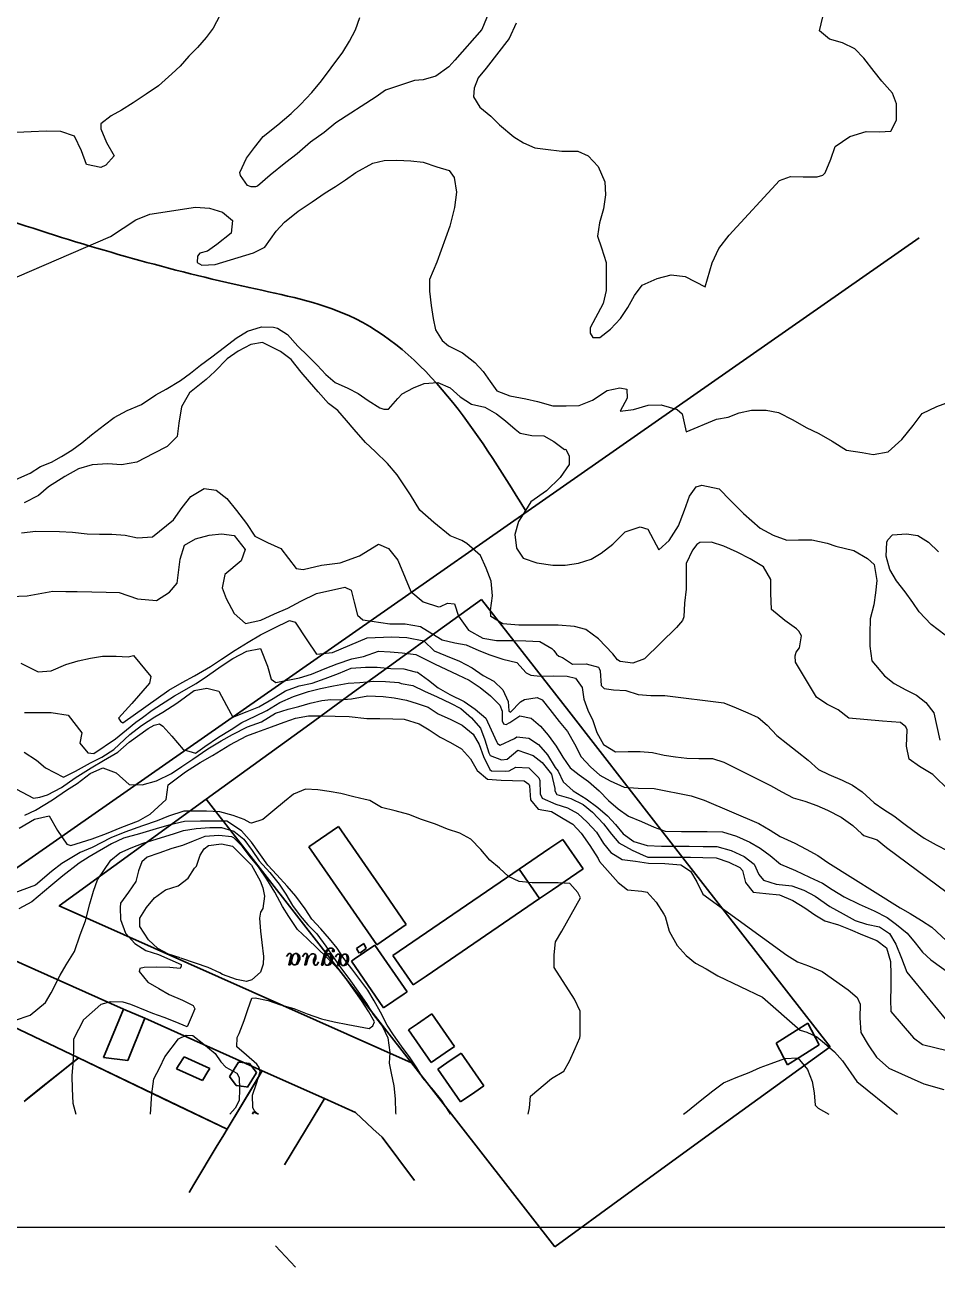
# Model space of a CAD drawing. Header units: millimetres. Extents: x 2695 to 3468, y 1447 to 2202.
# Drawn here: x 3165.6 to 3326.4, y 1557.6 to 1776.6 of the extents above; entities that cross this region are included whole.
import ezdxf
from ezdxf.enums import TextEntityAlignment as Align

# ---------------------------------------------------------------- set-up
doc = ezdxf.new("R2010")
doc.units = ezdxf.units.MM
doc.layers.add('01_Fina', color=7, linetype='Continuous')
doc.layers.add('Traza Urbana', color=7, linetype='Continuous')
doc.styles.add('ITALICT', font='ITALICT', dxfattribs={"height": 0.2})

msp = doc.modelspace()

# ---------------------------------------------------------------- linework, layer by layer
at = {"layer": '01_Fina'}
msp.add_line((3102.89, 1585.24), (3323.23, 1739.06), dxfattribs=at)
at = {"layer": '01_Fina', "color": 252, "lineweight": 9, "true_color": 0x939598}
msp.add_lwpolyline([(2729.2, 1564.62), (3468.29, 1564.62), (3467.85, 2202.43), (2728.76, 2202.43), (2729.2, 1584.57)], dxfattribs=at)
at = {"layer": '01_Fina', "color": 252, "linetype": 'Continuous', "lineweight": 9, "true_color": 0x939598}
for points in [[(3247.36, 1778.79), (3246.12, 1775.78), (3241.36, 1770.4), (3240.28, 1769.2), (3237.99, 1767.56), (3235.76, 1766.93), (3234.27, 1766.79), (3231.58, 1765.94), (3229.16, 1765.08), (3227.51, 1763.91), (3220.37, 1759.31), (3218.33, 1757.64), (3215.92, 1755.94), (3213.57, 1753.88), (3211.57, 1752.35), (3208.78, 1750.08), (3206.6, 1748.19), (3206.22, 1748.03), (3205.46, 1748.04), (3204.78, 1748.26), (3203.57, 1750.03), (3203.48, 1750.6), (3204.65, 1753.1), (3206.03, 1755), (3207.59, 1756.91), (3210.14, 1759), (3212.5, 1760.95), (3214.18, 1762.54), (3216.17, 1764.7), (3217.88, 1766.76), (3219.57, 1769.04), (3221.64, 1771.78), (3222.8, 1773.76), (3223.85, 1775.73), (3224.62, 1777.88)], [(3199.95, 1778.26), (3198.74, 1776.01), (3197.53, 1774.36), (3195.97, 1772.61), (3194.48, 1771.06), (3192.92, 1769.35), (3191.46, 1767.95), (3189.11, 1765.85), (3186.94, 1764.38), (3184.67, 1762.88), (3182.57, 1761.58), (3180.78, 1760.58), (3178.93, 1759.16), (3178.95, 1758.3), (3179.96, 1755.88), (3181.28, 1753.51), (3179.81, 1751.85), (3178.93, 1751.44), (3176.43, 1751.99), (3175.56, 1754.39), (3174.34, 1756.97), (3171.88, 1757.83), (3169.3, 1757.84), (3166.67, 1757.73), (3164.09, 1757.62)], [(3252.18, 1776.92), (3250.94, 1774.21), (3246.86, 1769), (3245.47, 1767.25), (3244.79, 1765.47), (3244.64, 1763.93), (3245.74, 1762.1), (3247.68, 1760.49), (3249.22, 1759.01), (3251.74, 1756.89), (3253.47, 1755.82), (3255.46, 1754.94), (3257.32, 1754.7), (3260.22, 1754.32), (3263.02, 1754.31), (3264.89, 1753.54), (3266.62, 1751.66), (3267.81, 1748.91), (3267.92, 1746.66), (3267.56, 1744.17), (3266.88, 1741.7), (3266.51, 1739.34), (3267.19, 1737.32), (3268.06, 1734.71), (3268.03, 1732.35), (3268.02, 1729.8), (3267.51, 1727.49), (3265.22, 1723.21), (3265.22, 1722.28), (3265.71, 1721.51), (3266.91, 1721.5), (3268.83, 1722.98), (3270.58, 1724.85), (3271.88, 1726.76), (3273.06, 1728.91), (3274.36, 1730.71), (3277.03, 1731.9), (3279.48, 1732.52), (3281.95, 1732.26), (3285.5, 1730.4), (3286.7, 1734.67), (3287.92, 1737.2), (3289.73, 1739.54), (3298.62, 1749.15), (3300.54, 1749.86), (3302.74, 1749.83), (3305.21, 1749.8), (3306.23, 1750.08), (3306.67, 1750.49), (3307.63, 1752.94), (3308.4, 1755.14), (3311.02, 1756.93), (3313.89, 1757.78), (3316.2, 1757.77), (3318.24, 1757.86), (3319.21, 1759.82), (3319.2, 1762.66), (3318.51, 1764.56), (3316.65, 1766.67), (3315.26, 1768.41), (3313.49, 1770.73), (3311.9, 1772.4), (3309.68, 1773.45), (3307.4, 1774.1), (3305.67, 1775.57), (3306.23, 1778.02)], [(3155.06, 1728.24), (3180.63, 1739.31), (3185.11, 1742.24), (3187.59, 1743.25), (3195.64, 1744.47), (3198.1, 1744.27), (3200.38, 1743.58), (3202.17, 1742.09), (3201.95, 1739.91), (3199.41, 1737.88), (3197.74, 1736.72), (3196.43, 1736.35), (3195.97, 1735.84), (3195.96, 1734.69), (3196.78, 1734.22), (3199.11, 1734.36), (3205.86, 1736.43), (3207.84, 1737.42), (3209.89, 1740.26), (3211.31, 1741.83), (3213.75, 1743.76), (3216.21, 1745.39), (3218.53, 1747), (3220.32, 1748.09), (3222.08, 1749.27), (3223.92, 1750.55), (3226.88, 1752.22), (3228.93, 1752.71), (3231.15, 1752.73), (3233.59, 1752.63), (3235.79, 1752.41), (3238.17, 1751.55), (3240.39, 1750.91), (3241.22, 1749.7), (3241.64, 1747.13), (3241.3, 1744.41), (3240.5, 1741.09), (3238.16, 1734.76), (3236.9, 1731.69), (3236.92, 1729.68), (3237.18, 1727.15), (3237.52, 1724.86), (3237.93, 1722.82), (3239.13, 1720.95), (3240.26, 1720.04), (3242.73, 1718.81), (3244.88, 1717.07), (3246.33, 1715.49), (3247.6, 1713.73), (3248.75, 1712.08), (3251.06, 1711.2), (3253.85, 1710.68), (3255.96, 1710.18), (3258.66, 1709.46), (3260.97, 1709.43), (3263.26, 1709.49), (3265.62, 1710.41), (3268.22, 1712.13), (3270.42, 1712.59), (3271.69, 1712.4), (3271.73, 1710.78), (3270.48, 1708.47), (3272.86, 1708.81), (3275.47, 1709.56), (3277.72, 1709.6), (3280.55, 1708.82), (3281.44, 1708.05), (3282.16, 1704.87), (3287.47, 1707.1), (3289.53, 1707.44), (3291.5, 1708.22), (3293.63, 1708.67), (3296.24, 1708.66), (3298.41, 1708.29), (3300.95, 1706.98), (3303.28, 1705.61), (3305.52, 1704.56), (3307.9, 1703.19), (3310.42, 1701.61), (3313.17, 1701.21), (3315.13, 1700.83), (3317.75, 1701.35), (3320.18, 1703.52), (3322.16, 1705.99), (3323.76, 1708.11), (3326.33, 1709.33), (3328.58, 1710.13)], [(3163.99, 1696.44), (3166.47, 1697.59), (3168.33, 1698.75), (3170.24, 1699.51), (3172.02, 1700.53), (3173.84, 1701.64), (3175.63, 1702.92), (3177.33, 1704.3), (3179.58, 1706.11), (3181.33, 1707.39), (3183.59, 1708.62), (3186.14, 1709.65), (3188.65, 1711.38), (3190.49, 1712.37), (3192.99, 1713.92), (3194.74, 1715.18), (3196.51, 1716.63), (3198.52, 1718.07), (3200.74, 1719.77), (3202.8, 1721.36), (3204.83, 1722.61), (3207.26, 1723.36), (3209.41, 1723.28), (3210.12, 1723.16), (3211.86, 1722.02), (3213.68, 1719.96), (3215.43, 1718.28), (3217.09, 1716.6), (3218.64, 1714.97), (3220.25, 1713.55), (3222.47, 1712.58), (3224.33, 1711.6), (3226.06, 1710.4), (3228.13, 1709.09), (3228.84, 1708.85), (3229.67, 1708.88), (3231.3, 1710.73), (3232.05, 1711.53), (3234.05, 1712.62), (3235.93, 1713.37), (3238.35, 1713.53), (3240.54, 1712.63), (3242.3, 1711), (3244.29, 1709.76), (3246.63, 1709.23), (3248.68, 1708.02), (3250.3, 1706.77), (3251.98, 1705.33), (3252.9, 1704.63), (3254.91, 1704.22), (3257.04, 1704.17), (3258.8, 1703.18), (3260.72, 1701.73), (3260.92, 1701.78), (3261.51, 1700.59), (3261.49, 1699.08), (3259.95, 1696.82), (3257.5, 1694.43), (3254.75, 1692.5), (3253.82, 1691), (3252.59, 1689.05), (3251.96, 1686.78), (3252.23, 1684.36), (3253.39, 1682.58), (3255.82, 1681.74), (3258.64, 1681.33), (3260.81, 1681.33), (3263.19, 1681.71), (3265.42, 1682.42), (3267.18, 1683.46), (3269.2, 1685.07), (3271.38, 1687.24), (3274.04, 1688.13), (3275.41, 1687.7), (3277.33, 1684.04), (3279.17, 1685.68), (3280.79, 1688.29), (3281.87, 1691.06), (3282.73, 1693.54), (3283.92, 1695.17), (3284.93, 1695.45), (3287.94, 1694.79), (3289.94, 1692.77), (3292.27, 1690.47), (3295.2, 1687.9), (3297.46, 1686.64), (3299.86, 1685.78), (3301.92, 1685.79), (3304.28, 1685.79), (3306.99, 1685.22), (3308.53, 1684.7), (3311.69, 1683.91), (3314.1, 1682.51), (3315.28, 1681.49), (3315.75, 1678.65), (3315.52, 1676.47), (3315.21, 1674.37), (3314.55, 1671.88), (3314.52, 1669.31), (3314.51, 1667.09), (3314.88, 1664.5), (3317.13, 1661.83), (3318.79, 1660.46), (3320.87, 1659.34), (3322.74, 1658.41), (3324.38, 1657.11), (3325.81, 1655.3), (3326.86, 1650.51)], [(3328.52, 1641.62), (3325.61, 1644.43), (3323.3, 1645.87), (3321.46, 1647.13), (3321, 1649.42), (3321.1, 1652.33), (3320.87, 1652.82), (3319.93, 1653.63), (3316.76, 1653.87), (3310.79, 1654.38), (3308.92, 1655.82), (3306.92, 1656.87), (3305.12, 1658.08), (3301.39, 1664.26), (3301.37, 1665.37), (3301.56, 1666), (3302.14, 1666.78), (3302.45, 1668.86), (3302.01, 1669.74), (3301.62, 1670.14), (3299.52, 1671.58), (3297.21, 1673.53), (3297.08, 1676.42), (3297.07, 1678.85), (3295.8, 1681.05), (3293.45, 1682.47), (3291.16, 1683.66), (3288.78, 1684.7), (3286.59, 1685.4), (3284.55, 1685.32), (3284, 1684.97), (3283.23, 1684), (3282.16, 1681.63), (3282.13, 1679.27), (3282.14, 1677.09), (3281.84, 1674.67), (3281.71, 1672.22), (3281.52, 1671.57), (3280.41, 1670.33), (3274.8, 1664.86), (3272.71, 1664.06), (3270.49, 1664.36), (3270.05, 1664.64), (3269.2, 1665.69), (3266.71, 1668.36), (3264.43, 1669.98), (3262.44, 1670.52), (3259.57, 1670.76), (3257.14, 1670.77), (3254.78, 1670.78), (3252.66, 1670.78), (3249.84, 1671.02), (3247.69, 1672.3), (3247.67, 1673.37), (3248.02, 1675.93), (3247.77, 1678.51), (3246.89, 1680.8), (3245.86, 1683.08), (3243.48, 1685.16), (3242.59, 1685.69), (3240.51, 1686.52), (3237.65, 1688.86), (3235.17, 1691.07), (3233.52, 1693.74), (3232.39, 1695.51), (3231.22, 1697.3), (3229.5, 1699.29), (3227.34, 1701.36), (3225.59, 1702.97), (3223.6, 1705.29), (3222.28, 1706.87), (3220.76, 1708.6), (3219.07, 1709.87), (3217.27, 1711.93), (3215.75, 1713.68), (3214.28, 1715.4), (3212.51, 1717.58), (3210.64, 1719), (3207.43, 1720.61), (3205.37, 1720.28), (3203.19, 1719.05), (3201.24, 1717.75), (3199.03, 1715.48), (3197.5, 1714.08), (3194.58, 1711.75), (3193.15, 1709.28), (3192.68, 1706.4), (3192.42, 1704.03), (3190.64, 1702.25), (3188.21, 1701.01), (3185.32, 1699.53), (3182.62, 1699.06), (3180.18, 1699.21), (3177.43, 1699.04), (3175.03, 1698.33), (3172.6, 1696.99), (3169.7, 1695.13), (3167.96, 1693.64), (3165.43, 1692.34)], [(3164.94, 1687.04), (3167.47, 1687.32), (3171.64, 1687.31), (3173.98, 1687.19), (3176.56, 1686.87), (3178.69, 1686.82), (3180.87, 1686.79), (3183.25, 1686.61), (3185.41, 1686.17), (3188.07, 1686.32), (3191.78, 1689.33), (3193.3, 1691.51), (3194.79, 1693.44), (3197.16, 1694.88), (3199.26, 1694.59), (3201.18, 1693.12), (3202.88, 1690.96), (3204.66, 1688.71), (3206.1, 1686.49), (3208.31, 1685.33), (3210.71, 1684.3), (3213.36, 1680.76), (3214.65, 1680.6), (3217.83, 1681.34), (3221.15, 1681.73), (3224.58, 1683.01), (3227.93, 1685.03), (3229.65, 1684.3), (3231.34, 1682.21), (3232.63, 1679.12), (3233.61, 1676.71), (3235.77, 1674.88), (3238.47, 1674.02), (3238.84, 1674.04), (3240.09, 1674.64), (3241.29, 1674.54), (3242, 1672.37), (3243.77, 1669.89), (3246.27, 1668.47), (3248.72, 1668.04), (3251.61, 1668.04), (3253.87, 1668.03), (3256.32, 1667.9), (3258.47, 1666.67), (3258.84, 1666.32), (3259.3, 1665.66), (3259.67, 1665.28), (3260.32, 1665.07), (3262.12, 1663.91), (3264.52, 1663.94), (3266.67, 1663.34), (3266.81, 1663.15), (3266.97, 1662.73), (3267.16, 1660.15), (3267.71, 1659.58), (3269.36, 1659.37), (3271.49, 1659.23), (3273.66, 1658.55), (3275.93, 1658.36), (3278.36, 1658.35), (3288.76, 1657.06), (3290.98, 1656.22), (3292.99, 1655.34), (3294.84, 1654.48), (3296.43, 1653.11), (3298.11, 1651.32), (3300.07, 1649.81), (3301.71, 1648.51), (3303.62, 1646.98), (3305.47, 1645.33), (3307.29, 1644.47), (3309.62, 1643.47), (3311.45, 1642.58), (3313.18, 1641.37), (3315.26, 1639.45), (3316.99, 1638.26), (3318.76, 1637.17), (3320.54, 1635.8), (3322.36, 1634.43), (3324.12, 1633.2), (3326.24, 1632.06), (3328.25, 1631.01)], [(3161.62, 1675.74), (3165.95, 1675.97), (3170.51, 1676.74), (3172.76, 1676.71), (3174.8, 1676.68), (3177.36, 1676.65), (3179.87, 1676.57), (3182.21, 1676.5), (3185.39, 1675.39), (3188.75, 1675.11), (3191.05, 1676.57), (3192.39, 1678.19), (3192.94, 1682.42), (3193.71, 1684.9), (3195.64, 1685.99), (3198.04, 1686.62), (3200.2, 1686.85), (3202.47, 1686.59), (3204.38, 1684.12), (3203.7, 1682.1), (3200.8, 1679.69), (3200.36, 1677.35), (3201.07, 1675.45), (3202.46, 1672.85), (3204.47, 1671.09), (3207.16, 1671.65), (3209.54, 1672.78), (3211.9, 1673.75), (3214.24, 1675), (3216.98, 1676.38), (3221.94, 1677.49), (3223.08, 1676.92), (3223.62, 1674.8), (3224.23, 1672.55), (3225.17, 1671.69), (3229.89, 1671.03), (3232.59, 1670.99), (3235.31, 1670.56), (3237.3, 1669.28), (3239.1, 1668.17), (3241.34, 1667.63), (3243.35, 1667.3), (3245.61, 1666.3), (3247.53, 1665.55), (3249.84, 1664.78), (3252.29, 1664.19), (3253.94, 1662.37), (3254.78, 1661.98), (3256.42, 1661.77), (3258.8, 1661.86), (3261.14, 1661.8), (3262.62, 1661.41), (3263.79, 1659.76), (3264.09, 1657.7), (3264.82, 1655.78), (3265.69, 1653.97), (3266.38, 1651.84), (3267.58, 1649.73), (3269.7, 1648.46), (3271.9, 1648.52), (3274.05, 1648.51), (3276.22, 1648.34), (3278.25, 1647.87), (3280.24, 1647.56), (3282.23, 1647.3), (3284.4, 1647.25), (3286.79, 1647.24), (3288.77, 1646.63), (3296.99, 1642.49), (3298.98, 1641.4), (3301.01, 1640.3), (3303.09, 1639.74), (3305.19, 1638.97), (3307.06, 1638.18), (3309.44, 1636.92), (3311.52, 1635.43), (3313.09, 1633.97), (3313.48, 1633.69), (3315.79, 1632.92), (3317.47, 1631.58), (3328.13, 1623.63)], [(3327.8, 1669.03), (3325.35, 1670.87), (3323.23, 1673.1), (3322.08, 1674.79), (3320.72, 1676.62), (3319.22, 1678.57), (3318.05, 1680.61), (3317.39, 1682.92), (3317.51, 1685.4), (3317.7, 1685.83), (3318.53, 1686.69), (3320.96, 1686.86), (3322.97, 1686.6), (3324.84, 1685.39), (3326.64, 1683.72)], [(3164.83, 1664.05), (3167.91, 1662.56), (3170.21, 1662.72), (3172.79, 1663.82), (3174.93, 1664.46), (3177.11, 1664.98), (3179.27, 1665.28), (3181.66, 1665.28), (3183.79, 1665.2), (3184.71, 1665.45), (3187.75, 1661.69), (3187.52, 1660.52), (3184.4, 1656.97), (3182.04, 1654.4), (3182.4, 1653.83), (3182.83, 1653.54), (3190.94, 1659.3), (3193.28, 1660.65), (3195.48, 1661.83), (3198.29, 1663.5), (3200.2, 1664.75), (3202.66, 1666.38), (3204.91, 1667.77), (3207.13, 1669.09), (3209.46, 1670.25), (3212.24, 1671.57), (3213.24, 1671.27), (3215.29, 1668.18), (3216.99, 1665.65), (3219.78, 1665.97), (3222.82, 1667.26), (3225.88, 1668.52), (3230.17, 1668.73), (3232.87, 1668.62), (3235.87, 1667.99), (3237.72, 1666.25), (3239.73, 1665.41), (3242.2, 1664.41), (3244.44, 1663.27), (3246.34, 1661.92), (3248.25, 1660.88), (3249.84, 1659.39), (3250.78, 1657.33), (3250.85, 1655.66), (3251.15, 1655.43), (3252.96, 1657.28), (3253.66, 1657.69), (3255.9, 1658.03), (3256.75, 1657.61), (3258.09, 1655.89), (3259.77, 1653.76), (3261.24, 1652.02), (3262.46, 1649.87), (3263.66, 1647.53), (3265.27, 1645.79), (3266.91, 1644.3), (3268.76, 1643.3), (3271.23, 1642.2), (3273.68, 1642.01), (3276.5, 1641.96), (3283.04, 1640.69), (3285.33, 1639.89), (3294.98, 1635.79), (3296.94, 1634.65), (3298.74, 1633.49), (3301.28, 1632.35), (3303.32, 1631.3), (3305.37, 1630.14), (3307.12, 1628.95), (3319.87, 1620.95), (3321.62, 1619.95), (3323.6, 1618.7), (3325.45, 1617.53), (3328.84, 1614.35)], [(3165.5, 1655.37), (3167.92, 1655.36), (3170.17, 1655.4), (3173.17, 1654.89), (3175.62, 1651.76), (3175.26, 1649.96), (3176.64, 1648.26), (3177.69, 1648.16), (3181.51, 1650.71), (3183.48, 1652.33), (3185.13, 1653.65), (3186.29, 1654.5), (3188.03, 1655.77), (3191.95, 1658.31), (3195.74, 1660.48), (3197.73, 1661.82), (3200.14, 1663.52), (3202.22, 1664.87), (3204.68, 1666.21), (3207.12, 1666.65), (3208.31, 1663.56), (3208.99, 1661.23), (3209.8, 1660.67), (3213.95, 1661.5), (3216.11, 1662.16), (3218.49, 1663.12), (3220.59, 1663.95), (3223.2, 1664.84), (3225.27, 1665.26), (3227.91, 1666.18), (3229.97, 1666.05), (3232.08, 1665.91), (3234.47, 1665.57), (3237.88, 1663.87), (3239.8, 1663.03), (3241.87, 1662.01), (3243.88, 1661.1), (3245.84, 1659.77), (3247.62, 1658.33), (3249.28, 1656.64), (3249.72, 1655.6), (3249.73, 1653.91), (3249.96, 1653.35), (3250.4, 1653.24), (3251.03, 1653.58), (3252.84, 1654.76), (3254.8, 1654.36), (3256.44, 1652.98), (3257.82, 1651.38), (3259.25, 1649.41), (3260.42, 1647.51), (3261.69, 1645.59), (3263.28, 1644.36), (3264.92, 1643.2), (3266.78, 1641.55), (3268.44, 1639.88), (3270.13, 1638.37), (3271.97, 1637.09), (3274.28, 1636.18), (3276.48, 1635.16), (3278.46, 1634.48), (3281.29, 1634.42), (3283.78, 1634.42), (3285.84, 1634.41), (3288.57, 1634.33), (3291.04, 1633.54), (3293.38, 1632.51), (3295.2, 1631.46), (3296.95, 1630.14), (3298.75, 1628.65), (3301.43, 1627.49), (3303.86, 1626.32), (3306.19, 1625.28), (3307.9, 1624.14), (3310, 1622.88), (3312.65, 1621.6), (3315.28, 1620.39), (3317.57, 1619.22), (3319.23, 1617.97), (3321.1, 1616.44), (3322.5, 1614.79), (3323.8, 1613.14), (3325.27, 1611.78), (3331.55, 1607.27)], [(3165.43, 1648.36), (3167.6, 1646.98), (3169.21, 1645.63), (3172.39, 1643.96), (3174.49, 1645.04), (3177.14, 1646.48), (3179.11, 1647.52), (3181.24, 1648.86), (3184.09, 1651.5), (3186.13, 1653.06), (3188.45, 1654.62), (3189.9, 1655.46), (3192.36, 1657.01), (3195.41, 1659.27), (3197.63, 1659.65), (3199.73, 1659.12), (3201.09, 1656.59), (3202.25, 1654.54), (3204.75, 1655.53), (3206.82, 1656.38), (3209.33, 1657.84), (3211.53, 1659.18), (3213.91, 1660.08), (3216.23, 1660.57), (3218.5, 1661.39), (3220.88, 1662.26), (3223.11, 1663.16), (3225.63, 1663.36), (3227.64, 1663.36), (3230.1, 1663.14), (3232.37, 1663.06), (3234.38, 1662.56), (3234.78, 1662.49), (3236.71, 1661.1), (3238.4, 1659.71), (3240.47, 1658.54), (3242.99, 1657.31), (3244.95, 1655.96), (3246.82, 1654.36), (3247.78, 1652.32), (3248.75, 1650.14), (3248.86, 1649.91), (3249.33, 1649.59), (3251.87, 1650.8), (3252.31, 1651.08), (3254.4, 1650.86), (3256.13, 1649.72), (3257.67, 1647.92), (3259.07, 1645.67), (3259.58, 1645.02), (3260.48, 1643.16), (3262.23, 1641.54), (3264.49, 1640.14), (3266.57, 1638.64), (3268.25, 1637.15), (3269.68, 1635.64), (3271.02, 1634), (3272.91, 1632.6), (3275.29, 1631.9), (3277.81, 1631.8), (3280.33, 1631.79), (3282.69, 1631.78), (3285.12, 1631.77), (3287.54, 1631.72), (3290.06, 1631.02), (3292.35, 1629.97), (3294.13, 1628.64), (3294.98, 1626.79), (3295.78, 1625.84), (3298.02, 1625.12), (3300.75, 1624.81), (3302.9, 1624.06), (3304.91, 1622.99), (3307.49, 1621.15), (3309.8, 1619.85), (3311.95, 1618.73), (3313.91, 1618.03), (3316.22, 1617.56), (3318, 1616.38), (3319.1, 1614.52), (3320.11, 1612.07), (3321.05, 1609.59), (3327.79, 1601.37)], [(3163.08, 1642.37), (3167.09, 1640.29), (3168.22, 1640.43), (3169.58, 1640.87), (3172.02, 1642.14), (3174.45, 1643.88), (3177.22, 1645.62), (3179.42, 1646.89), (3181.97, 1648.4), (3183.94, 1650.13), (3187.3, 1652.56), (3188.34, 1653.14), (3189.27, 1653.37), (3189.87, 1652.95), (3191.48, 1651.22), (3193.46, 1648.83), (3195.63, 1648.18), (3197.31, 1649.35), (3199.67, 1651.04), (3201.94, 1652.39), (3203.83, 1653.6), (3206.16, 1654.73), (3208.21, 1655.74), (3210.53, 1657.11), (3212.94, 1658.22), (3215.55, 1659.08), (3217.69, 1659.6), (3219.97, 1660.07), (3222.53, 1660.54), (3224.6, 1660.68), (3227.09, 1660.88), (3229.12, 1660.85), (3231.51, 1660.66), (3231.87, 1660.51), (3233.94, 1660.15), (3236.01, 1659.12), (3238.22, 1658.11), (3240.57, 1657.01), (3242.43, 1656.05), (3244.29, 1654.42), (3245.89, 1652.59), (3246.64, 1650.55), (3247.36, 1648.26), (3247.59, 1647.8), (3249.59, 1647.05), (3250.61, 1647.16), (3252.46, 1648.71), (3255.16, 1647.8), (3256.74, 1646.54), (3258.43, 1644.5), (3258.99, 1641.98), (3258.99, 1641.56), (3259.36, 1640.89), (3261.82, 1640.2), (3264, 1639.15), (3265.64, 1637.82), (3267.54, 1635.76), (3268.98, 1633.9), (3270.28, 1632.37), (3272.65, 1631.11), (3274.56, 1630.2), (3275.36, 1629.89), (3277.67, 1629.85), (3280.4, 1629.86), (3282.89, 1629.84), (3285.08, 1629.82), (3287.43, 1629.74), (3289.66, 1628.96), (3291.6, 1628.05), (3292.08, 1627.52), (3292.59, 1625.41), (3293.94, 1623.72), (3296.18, 1623.47), (3298.62, 1623.2), (3300.93, 1622.22), (3303.04, 1620.91), (3304.81, 1619.72), (3306.58, 1618.62), (3309.02, 1617.92), (3311.04, 1617.14), (3313.23, 1616.16), (3315.78, 1615.15), (3317.44, 1613.87), (3318.18, 1611.48), (3318.21, 1609.18), (3318.2, 1606.85), (3318.16, 1604.77), (3318.24, 1602.65), (3322.24, 1598), (3323.83, 1596.81), (3328.16, 1595.8)], [(3165.53, 1637.27), (3167.46, 1638.15), (3170.42, 1639.98), (3172.93, 1641.65), (3174.77, 1642.88), (3177.06, 1644.61), (3179.33, 1645.62), (3181.64, 1644.72), (3183.93, 1642.65), (3186.25, 1642.62), (3188.77, 1643.3), (3191.42, 1644.61), (3193.26, 1645.87), (3195.15, 1647.17), (3197.8, 1648.98), (3200.14, 1650.4), (3202.19, 1651.49), (3204.81, 1652.83), (3207.26, 1653.74), (3209.72, 1655.23), (3211.98, 1655.98), (3213.88, 1656.41), (3215.85, 1657.04), (3217.9, 1657.48), (3219.49, 1657.65), (3221.08, 1657.63), (3223.13, 1657.79), (3226.03, 1658.31), (3228.73, 1658.18), (3230.69, 1657.97), (3232.83, 1657.57), (3234.7, 1656.93), (3236.64, 1656.34), (3238.45, 1655.11), (3240.64, 1654.12), (3242.64, 1653.16), (3244.59, 1651.54), (3245.62, 1649.73), (3246.43, 1647.62), (3247.55, 1645.33), (3247.82, 1645.08), (3250.34, 1645.01), (3250.96, 1645.1), (3252.12, 1645.76), (3254.43, 1645.61), (3256.17, 1643.87), (3256.33, 1643.4), (3256.4, 1641.03), (3256.77, 1640.24), (3259.16, 1639.23), (3261.21, 1638.59), (3263.05, 1637.54), (3264.7, 1636.05), (3266.33, 1634.27), (3267.58, 1632.25), (3268.89, 1630.67), (3270.84, 1629.46), (3273.19, 1629.14), (3275.5, 1628.83), (3278.38, 1628.76), (3281.19, 1628.49), (3282.92, 1627.37), (3284.03, 1625.49), (3285.08, 1623.32), (3291.3, 1618.84), (3299.87, 1612.58), (3301.78, 1611.41), (3303.71, 1610.73), (3306.1, 1609.72), (3310.7, 1606.48), (3312.26, 1605.11), (3312.82, 1603.95), (3312.78, 1601.55), (3312.95, 1598.94), (3314.25, 1596.77), (3315.71, 1594.59), (3317.88, 1592.65), (3324.02, 1589.88), (3327.59, 1588.89)], [(3164.53, 1634.96), (3167.27, 1636.54), (3169.86, 1637.14), (3171.34, 1634.54), (3172.95, 1632.13), (3173.64, 1631.92), (3177.44, 1633.09), (3179.94, 1634.04), (3182.68, 1635.14), (3185.58, 1636.3), (3187.63, 1637.46), (3190.46, 1640.03), (3190.82, 1642.63), (3193.89, 1644.91), (3196.49, 1646.56), (3198.64, 1647.79), (3201.72, 1649.69), (3204.67, 1651.27), (3206.46, 1651.93), (3209.06, 1652.86), (3211.26, 1653.66), (3213.25, 1654.36), (3215.56, 1654.76), (3217.96, 1654.76), (3220.24, 1654.72), (3222.71, 1654.64), (3225.83, 1654.34), (3228.13, 1654.3), (3230.42, 1654.26), (3232.45, 1654.2), (3235.05, 1653.38), (3236.84, 1652.3), (3238.77, 1651.02), (3240.57, 1650.11), (3242.54, 1648.99), (3244.15, 1647.18), (3245.29, 1645.14), (3247.12, 1643.6), (3249.52, 1643.43), (3251.53, 1643.41), (3253.6, 1643.35), (3254.38, 1642.75), (3254.52, 1642.47), (3254.71, 1639.98), (3256.04, 1638.35), (3258.41, 1637.92), (3260.44, 1636.68), (3262.18, 1635.66), (3263.65, 1634.08), (3265.13, 1631.94), (3266.62, 1629.63), (3266.89, 1629.09), (3268.74, 1626.98), (3270.16, 1625.4), (3271.82, 1624.1), (3274.31, 1623.85), (3275.28, 1623.71), (3276.83, 1621.92), (3278.2, 1619.81), (3278.41, 1619.39), (3279.15, 1616.8), (3280.57, 1614.3), (3282.15, 1612.51), (3283.78, 1611.16), (3285.66, 1610.16), (3287.73, 1608.95), (3295.62, 1605.2), (3302.23, 1599.39), (3303.4, 1599.01), (3305.2, 1598.2), (3306.5, 1597.07), (3308.27, 1595.56), (3309.73, 1593.98), (3312.25, 1590.3), (3319.2, 1584.69), (3319.41, 1584.57)], [(3254.3, 1584.57), (3254.55, 1585.7), (3254.72, 1587.73), (3258.42, 1590.82), (3260.59, 1592.15), (3261.6, 1593.89), (3262.56, 1596.13), (3263.42, 1598.01), (3263.43, 1598.45), (3263.46, 1600.5), (3263.48, 1602.72), (3262.48, 1604.85), (3258.85, 1610.43), (3258.86, 1612.67), (3259.11, 1614.93), (3260.21, 1616.84), (3263.5, 1622.72), (3263.05, 1623.65), (3261.65, 1625.23), (3259.55, 1625.34), (3257.52, 1625.35), (3255, 1625.37), (3252.72, 1625.57), (3250.81, 1626.43), (3249.21, 1627.92), (3247.53, 1629.32), (3245.95, 1631.24), (3244.19, 1633.03), (3242.23, 1634.11), (3240.09, 1634.79), (3237.95, 1635.66), (3235.47, 1636.48), (3233.23, 1637.4), (3230.82, 1638.02), (3228.44, 1638.65), (3226.4, 1639.87), (3225.57, 1640.06), (3223.57, 1640.52), (3221.28, 1641.1), (3219.21, 1641.46), (3217.18, 1641.73), (3215.04, 1641.88), (3212.91, 1640.98), (3211.33, 1639.67), (3209.26, 1637.95), (3207.5, 1636.49), (3205.49, 1635.86), (3205.26, 1635.93), (3204.22, 1636.51), (3202.26, 1637.24), (3199.93, 1637.83), (3197.6, 1637.95), (3193.61, 1637.95), (3190.87, 1637.08), (3188.9, 1636.27), (3186.31, 1635.4), (3183.2, 1634.3), (3180.69, 1633.27), (3177.42, 1631.57), (3175.29, 1630.69), (3172.09, 1628.76), (3170.25, 1627.35), (3167.46, 1624.93), (3163.17, 1623.32)], [(3240.57, 1584.57), (3240.28, 1585.04), (3239.04, 1586.94), (3237.61, 1588.8), (3235.74, 1590.98), (3234.68, 1592.74), (3233.46, 1594.48), (3231.94, 1596.54), (3230.56, 1598.53), (3229.46, 1600.27), (3228.26, 1602.52), (3227.14, 1604.56), (3226.03, 1606.39), (3224.42, 1608.52), (3223.2, 1610.17), (3221.8, 1612.02), (3220.6, 1613.81), (3219.24, 1615.45), (3217.76, 1617.24), (3216.15, 1618.93), (3214.95, 1620.74), (3213.32, 1622.99), (3211.8, 1624.78), (3210, 1626.77), (3208.41, 1628.46), (3205.51, 1632.54), (3203.78, 1634.52), (3201.15, 1636.19), (3198.56, 1636.2), (3196.5, 1636.21), (3193.7, 1636.13), (3190.95, 1635.5), (3188.69, 1634.87), (3185.79, 1634), (3182.94, 1633.24), (3180.81, 1632.22), (3176.9, 1629.92), (3175.13, 1628.79), (3172.26, 1626.6), (3170.11, 1624.8), (3166.78, 1622), (3164.49, 1620.75)], [(3163.74, 1601.08), (3166.52, 1601.99), (3169.18, 1604.23), (3170.21, 1605.94), (3171.8, 1609.07), (3172.86, 1610.91), (3174.29, 1613.24), (3175.33, 1616.16), (3176.26, 1618.63), (3177.01, 1621.61), (3177.65, 1623.85), (3178.36, 1625.86), (3180.72, 1629.34), (3182.28, 1630.61), (3184.33, 1631.54), (3186.43, 1632.31), (3188.87, 1633.12), (3191.77, 1634.01), (3193.55, 1634.55), (3195.76, 1634.95), (3198.17, 1635.1), (3200.22, 1635.08), (3202.41, 1634.47), (3204.15, 1633.05), (3205.62, 1631.06), (3206.87, 1629.22), (3208.73, 1627.18), (3210.37, 1625.12), (3211.58, 1623.33), (3212.73, 1621.36), (3214.07, 1619.51), (3215.47, 1617.91), (3217.03, 1616.33), (3218.63, 1614.17), (3219.96, 1612.18), (3221.28, 1610.37), (3222.97, 1608.07), (3224.28, 1606.24), (3225.76, 1604.06), (3226.95, 1602.14), (3228.6, 1600), (3229.57, 1598.01), (3229.92, 1595.43), (3229.8, 1593.57), (3230.15, 1591.79), (3230.62, 1589.56), (3230.82, 1587.27), (3230.91, 1584.78), (3230.97, 1584.57)], [(3206.61, 1584.57), (3205.97, 1585.23), (3205.72, 1585.76), (3205.67, 1587.93), (3206.4, 1589.98), (3207.06, 1592), (3206.88, 1592.79), (3206.44, 1593.39), (3204.63, 1594.97), (3202.91, 1596.44), (3203.01, 1598.08), (3203.32, 1598.77), (3204.23, 1601.07), (3204.85, 1603.02), (3205.55, 1605.03), (3206.15, 1605.07), (3208.44, 1604.57), (3210.64, 1603.86), (3212.97, 1603.2), (3215.3, 1602.24), (3217.87, 1601.39), (3220.11, 1600.82), (3222.48, 1600.37), (3226.24, 1599.68), (3226.9, 1600.14), (3227.17, 1600.82), (3226.19, 1602.58), (3224.91, 1604.6), (3223.33, 1606.84), (3221.64, 1609.23), (3220.13, 1610.81), (3218.69, 1612.32), (3217.17, 1613.74), (3215.36, 1615.44), (3213.62, 1617.13), (3212.09, 1619.38), (3210.95, 1621.19), (3209.65, 1623.71), (3208.23, 1626.01), (3206.77, 1628.16), (3205.33, 1629.86), (3203.87, 1631.83), (3202.38, 1633.29), (3202.03, 1633.43), (3199.75, 1633.66), (3197.26, 1633.49), (3195.22, 1632.67), (3193.34, 1631.9), (3191.46, 1631.4), (3189.2, 1630.57), (3187.12, 1629.87), (3186.17, 1629.02), (3185.58, 1627.45), (3185.1, 1625.58), (3183.85, 1623.68), (3182.41, 1621.78), (3182.38, 1621.02), (3182.41, 1618.85), (3183.29, 1616.49), (3184.92, 1614.65), (3186.9, 1613.44), (3189.11, 1612.68), (3193.12, 1610.92), (3193.12, 1610.64), (3192.92, 1610.24), (3191.12, 1610.41), (3188.77, 1610.45), (3186.58, 1610.44), (3185.84, 1610.22), (3185.69, 1609.71), (3187.25, 1607.83), (3189.16, 1606.73), (3191.02, 1605.64), (3193.34, 1604.65), (3195.23, 1603.74), (3195.53, 1603.1), (3194.86, 1601.62), (3194.19, 1599.95), (3192.05, 1600.82), (3190.1, 1601.59), (3188.14, 1602.28), (3187.15, 1602.71), (3184.26, 1603.9), (3182.89, 1604.3), (3180.65, 1604.37), (3178.94, 1603.88), (3175.92, 1601.21), (3174.14, 1597.79), (3174.12, 1595.64), (3174.04, 1593.51), (3173.85, 1591.33), (3173.92, 1589.01), (3174.04, 1586.52), (3174.53, 1584.57)], [(3192.93, 1612.11), (3190.86, 1612.77), (3189, 1613.79), (3187.35, 1615.3), (3185.82, 1617.62), (3185.8, 1619.1), (3187.02, 1621.01), (3188.41, 1622.7), (3190.36, 1624.1), (3192.56, 1624.82), (3194.37, 1626.15), (3195.49, 1627.92), (3195.81, 1628.28), (3196.49, 1630.24), (3197.17, 1631.34), (3197.96, 1631.94), (3200.2, 1632.2), (3202.19, 1631.83), (3203.85, 1630.13), (3205.5, 1628.43), (3207.06, 1625.7), (3207.51, 1624.48), (3207.82, 1623.01), (3207.53, 1620.84), (3207.09, 1620.18), (3206.94, 1619.14), (3207.1, 1616.8), (3207.33, 1614.85), (3207.63, 1612.33), (3207.6, 1610.99), (3207.1, 1609.62), (3205.59, 1608.24), (3204.65, 1607.97), (3202.88, 1608.27), (3200.41, 1609.17), (3199.93, 1609.5), (3197.88, 1610.43), (3195.64, 1611.16), (3193.04, 1612.04)], [(3187.72, 1584.57), (3187.97, 1588.14), (3188.31, 1590.79), (3189.36, 1592.77), (3190.25, 1594.66), (3192.67, 1597.82), (3193.98, 1598.46), (3195.17, 1598.41), (3197.12, 1596.92), (3199.1, 1595.26), (3200.08, 1593.81), (3201, 1592.86), (3202.94, 1591.81), (3203.36, 1591.04), (3203.39, 1588.98), (3203.33, 1586.98), (3202.65, 1585.61), (3201.71, 1584.57)], [(3281.66, 1584.57), (3282.37, 1585.1), (3284.6, 1586.91), (3286.83, 1588.69), (3288.75, 1590.06), (3290.95, 1591.02), (3293.27, 1591.92), (3295.21, 1592.81), (3297.11, 1593.49), (3299.51, 1594.35), (3301.84, 1594.5), (3303.54, 1592.41), (3304.35, 1590.3), (3304.71, 1588.32), (3304.9, 1586.17), (3305.41, 1585.59), (3307.27, 1584.57)]]:
    msp.add_lwpolyline(points, dxfattribs=at)
at = {"layer": '01_Fina'}
msp.add_spline([(3253.82, 1691), (3222.66, 1725.35), (3205.09, 1730.3), (3164.55, 1741.55), (3123.93, 1757.05), (3090.65, 1775.9), (3072.35, 1796.63), (3058.9, 1821.53), (3055.53, 1845.46)], degree=3, dxfattribs=at)
at = {"layer": 'Traza Urbana', "color": 216, "linetype": 'Continuous'}
for p, q in [((3224.05, 1613.75), (3225.3, 1614.63)), ((3225.3, 1614.63), (3225.73, 1613.77)), ((3224.51, 1612.97), (3224.05, 1613.75)), ((3225.73, 1613.77), (3224.6, 1612.92))]:
    msp.add_line(p, q, dxfattribs=at)
at = {"layer": 'Traza Urbana', "color": 7, "linetype": 'Continuous'}
for p, q in [((3205.69, 1584.57), (3205.88, 1584.97)), ((3205.88, 1584.97), (3206.74, 1584.57))]:
    msp.add_line(p, q, dxfattribs=at)
at = {"layer": 'Traza Urbana', "color": 7, "linetype": 'Continuous', "invisible_edges": 5}
for points in [[(3238.5, 1669.83), (3261.44, 1655.6), (3246.07, 1675.32)], [(3230.92, 1664.33), (3276.8, 1635.88), (3261.44, 1655.6), (3238.5, 1669.83)], [(3223.34, 1658.83), (3292.16, 1616.16), (3276.8, 1635.88), (3230.92, 1664.33)], [(3215.77, 1653.33), (3307.53, 1596.44), (3292.16, 1616.16), (3223.34, 1658.83)], [(3197.52, 1640.07), (3289.27, 1583.19), (3307.53, 1596.44), (3215.77, 1653.33)], [(3233.74, 1593.58), (3271.41, 1570.22), (3289.27, 1583.19), (3197.52, 1640.07)], [(3215.65, 1631.69), (3229.06, 1623.38), (3220.85, 1635.25)], [(3258.13, 1631.46), (3263.98, 1627.83), (3260.4, 1633.01)], [(3219.38, 1626.3), (3232.79, 1617.98), (3229.06, 1623.38), (3215.65, 1631.69)], [(3252.72, 1627.75), (3258.56, 1624.13), (3263.98, 1627.83), (3258.13, 1631.46)], [(3250.45, 1626.2), (3256.3, 1622.57), (3252.72, 1627.75)], [(3256.3, 1622.57), (3256.3, 1622.57), (3258.56, 1624.13), (3252.72, 1627.75)], [(3227.59, 1614.42), (3227.59, 1614.42), (3232.79, 1617.98), (3219.38, 1626.3)], [(3230.44, 1612.51), (3236.29, 1608.89), (3256.3, 1622.57), (3250.45, 1626.2)], [(3223.63, 1611.87), (3232.93, 1606.1), (3227.25, 1614.33)], [(3156.01, 1609.93), (3201.22, 1581.9), (3203.82, 1586.23), (3160.43, 1613.13)], [(3160.43, 1613.13), (3203.82, 1586.23), (3205.53, 1589.05), (3182.95, 1603.05)], [(3234.02, 1607.33), (3234.02, 1607.33), (3236.29, 1608.89), (3230.44, 1612.51)], [(3153.27, 1607.95), (3175.01, 1594.47), (3201.22, 1581.9), (3156.01, 1609.93)], [(3223.12, 1611.51), (3232.41, 1605.75), (3232.93, 1606.1), (3223.63, 1611.87)], [(3228.8, 1603.28), (3228.8, 1603.28), (3232.41, 1605.75), (3223.12, 1611.51)], [(3150.71, 1606.09), (3150.71, 1606.09), (3175.01, 1594.47), (3153.27, 1607.95)], [(3143.15, 1600.61), (3165.41, 1586.81), (3172.58, 1592.53), (3150.71, 1606.09)], [(3150.71, 1606.09), (3172.58, 1592.53), (3175.01, 1594.47)], [(3180.12, 1596.26), (3183.73, 1594.02), (3186.45, 1600.88), (3182.95, 1603.05)], [(3182.95, 1603.05), (3205.53, 1589.05), (3205.86, 1589.6), (3186.7, 1601.48)], [(3182.95, 1603.05), (3186.45, 1600.88), (3186.7, 1601.48)], [(3186.7, 1601.48), (3205.86, 1589.6), (3207.42, 1592.18)], [(3234.78, 1600.51), (3241.29, 1596.47), (3237.31, 1602.23)], [(3233.18, 1599.41), (3239.68, 1595.38), (3241.29, 1596.47), (3234.78, 1600.51)], [(3237.16, 1593.65), (3237.16, 1593.65), (3239.68, 1595.38), (3233.18, 1599.41)], [(3298, 1597.06), (3302.05, 1594.55), (3305.59, 1596.8), (3301.54, 1599.31)], [(3301.54, 1599.31), (3305.59, 1596.8), (3303.57, 1600.6)], [(3300.02, 1593.26), (3300.02, 1593.26), (3302.05, 1594.55), (3298, 1597.06)], [(3179.41, 1594.55), (3179.41, 1594.55), (3183.73, 1594.02), (3180.12, 1596.26)], [(3192.64, 1593.11), (3196.85, 1590.5), (3197.84, 1592.08), (3193.64, 1594.68)], [(3193.64, 1594.68), (3197.84, 1592.08), (3198.19, 1592.61)], [(3239.97, 1593.59), (3246.48, 1589.55), (3242.5, 1595.31)], [(3168.17, 1589.02), (3195.35, 1572.17), (3199.49, 1579.04), (3174.83, 1594.33)], [(3174.83, 1594.33), (3199.49, 1579.04), (3199.6, 1579.23), (3175.01, 1594.47)], [(3175.01, 1594.47), (3199.6, 1579.23), (3200.62, 1580.91), (3191.47, 1586.58)], [(3192.3, 1592.57), (3192.3, 1592.57), (3196.85, 1590.5), (3192.64, 1593.11)], [(3201.67, 1591.28), (3204.81, 1589.33), (3206.33, 1591.81), (3203.2, 1593.75)], [(3203.2, 1593.75), (3206.33, 1591.81), (3206.38, 1591.88), (3203.41, 1593.73)], [(3203.41, 1593.73), (3206.38, 1591.88), (3205.18, 1593.48)], [(3258.98, 1561.19), (3258.98, 1561.19), (3271.41, 1570.22), (3233.74, 1593.58)], [(3238.37, 1592.49), (3244.87, 1588.46), (3246.48, 1589.55), (3239.97, 1593.59)], [(3242.35, 1586.73), (3242.35, 1586.73), (3244.87, 1588.46), (3238.37, 1592.49)], [(3201.22, 1581.9), (3211.34, 1575.63), (3217.54, 1585.91), (3207.42, 1592.18)], [(3201.63, 1591.2), (3204.6, 1589.36), (3204.81, 1589.33), (3201.67, 1591.28)], [(3202.83, 1589.6), (3202.83, 1589.6), (3204.6, 1589.36), (3201.63, 1591.2)], [(3207.42, 1592.18), (3217.54, 1585.91), (3218.38, 1587.3)], [(3165.71, 1587.06), (3213.25, 1557.58), (3209.74, 1561.33), (3166.82, 1587.94)], [(3166.82, 1587.94), (3194.51, 1570.77), (3195.35, 1572.17), (3168.17, 1589.02)], [(3191.47, 1586.58), (3200.62, 1580.91), (3201.22, 1581.9)], [(3216.37, 1583.98), (3234.27, 1572.88), (3228.56, 1580.48), (3218.15, 1586.93)], [(3218.15, 1586.93), (3228.56, 1580.48), (3226.93, 1582), (3218.38, 1587.3)], [(3218.38, 1587.3), (3226.93, 1582), (3223.86, 1584.86)]]:
    msp.add_3dface(points, dxfattribs=at)
at = {"layer": 'Traza Urbana', "color": 7, "linetype": 'Continuous'}
msp.add_3dface([(3233.74, 1593.58), (3171.63, 1621.27), (3197.52, 1640.07), (3233.74, 1593.58)], dxfattribs=at)
at = {"layer": 'Traza Urbana', "color": 252, "linetype": 'Continuous', "invisible_edges": 5}
for points in [[(3215.65, 1631.69), (3229.06, 1623.38), (3220.85, 1635.25)], [(3219.38, 1626.3), (3232.79, 1617.98), (3229.06, 1623.38), (3215.65, 1631.69)], [(3250.45, 1626.2), (3256.3, 1622.57), (3252.72, 1627.75)], [(3227.59, 1614.42), (3227.59, 1614.42), (3232.79, 1617.98), (3219.38, 1626.3)], [(3230.44, 1612.51), (3236.29, 1608.89), (3256.3, 1622.57), (3250.45, 1626.2)], [(3234.02, 1607.33), (3234.02, 1607.33), (3236.29, 1608.89), (3230.44, 1612.51)], [(3180.12, 1596.26), (3183.73, 1594.02), (3186.45, 1600.88), (3182.95, 1603.05)], [(3182.95, 1603.05), (3186.45, 1600.88), (3186.7, 1601.48)], [(3179.41, 1594.55), (3179.41, 1594.55), (3183.73, 1594.02), (3180.12, 1596.26)], [(3201.67, 1591.28), (3204.81, 1589.33), (3206.33, 1591.81), (3203.2, 1593.75)], [(3203.2, 1593.75), (3206.33, 1591.81), (3206.38, 1591.88), (3203.41, 1593.73)], [(3203.41, 1593.73), (3206.38, 1591.88), (3205.18, 1593.48)], [(3201.63, 1591.2), (3204.6, 1589.36), (3204.81, 1589.33), (3201.67, 1591.28)], [(3202.83, 1589.6), (3202.83, 1589.6), (3204.6, 1589.36), (3201.63, 1591.2)]]:
    msp.add_3dface(points, dxfattribs=at)

# ---------------------------------------------------------------- texts
at = {"layer": 'Traza Urbana', "color": 216, "linetype": 'Continuous', "style": 'ITALICT'}
msp.add_text('agua', height=3, rotation=179.2713, dxfattribs=at).set_placement((3217.29, 1611.83), align=Align.MIDDLE)

doc.saveas('drawing.dxf')
